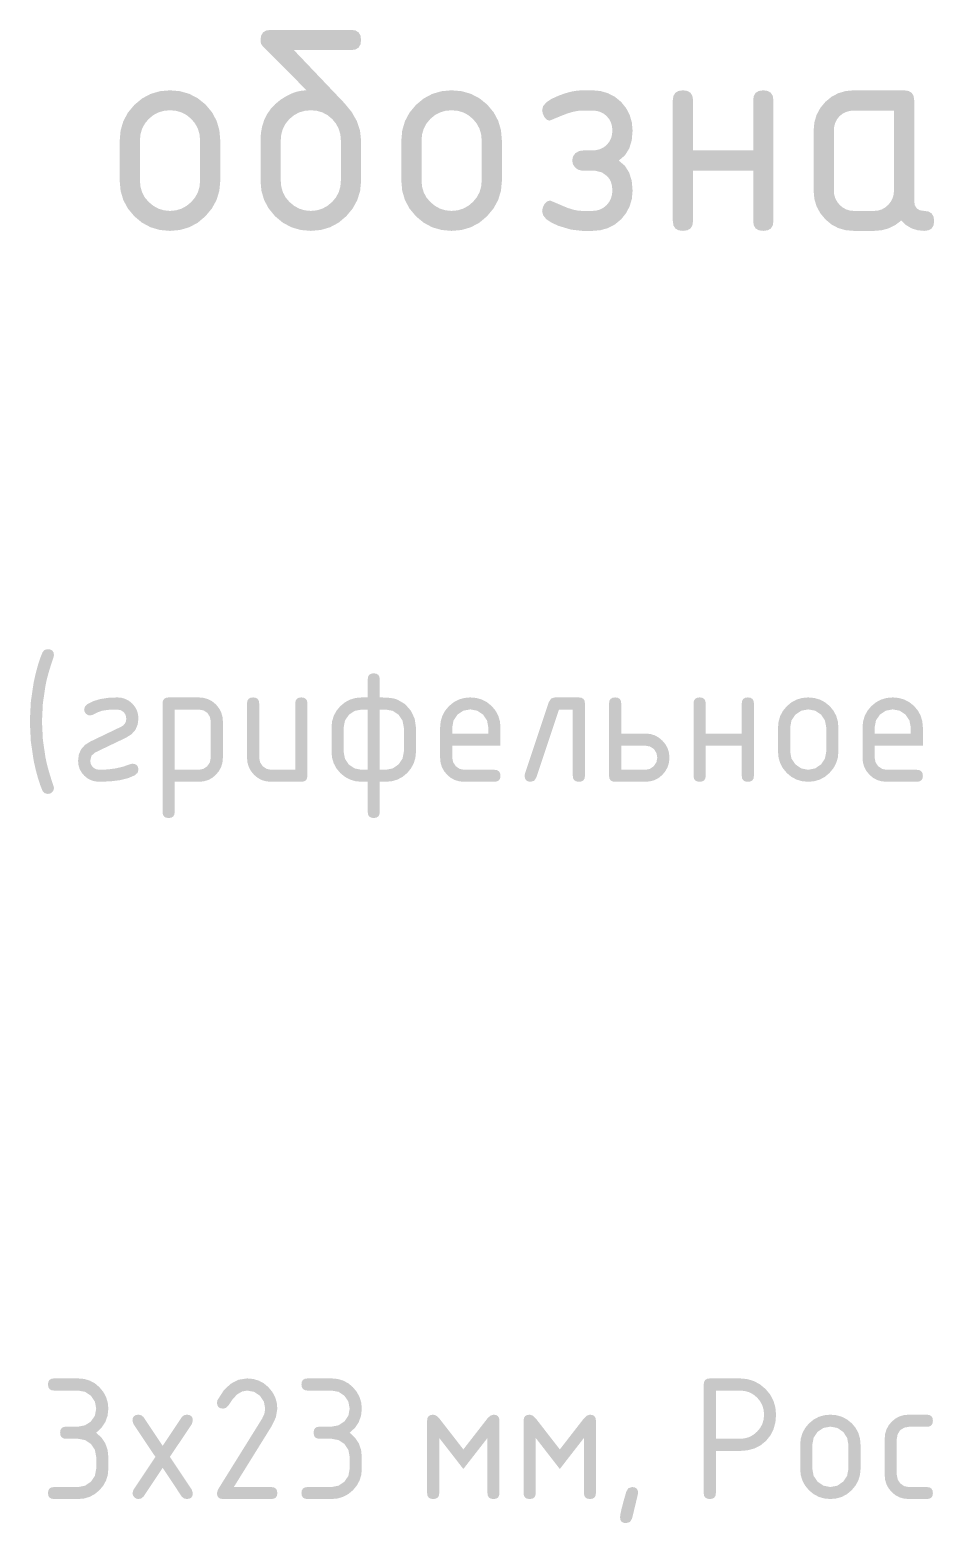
# Model space of a CAD drawing. Header units: millimetres. Extents: x 0 to 1189, y 0 to 841.
# Drawn here: x 1054.95 to 1077.66, y 749.52 to 787 of the extents above; entities that cross this region are included whole.
import ezdxf

# ---------------------------------------------------------------- set-up
doc = ezdxf.new("R2010")
doc.units = ezdxf.units.MM

msp = doc.modelspace()

# ---------------------------------------------------------------- hatches: boundary and pattern name
h = msp.add_hatch(color=7)
h.paths.add_polyline_path([(1063.268811, 784.21828), (1063.268811, 783.209005), (1063.245143, 782.959089), (1063.174553, 782.727725), (1063.057661, 782.514861), (1062.895087, 782.320446), (1062.703609, 782.158905), (1062.490219, 782.044287), (1062.256986, 781.975971), (1062.005977, 781.953336), (1061.751832, 781.975971), (1061.518151, 782.044287), (1061.304314, 782.158905), (1061.109701, 782.320446), (1060.948246, 782.514861), (1060.833817, 782.727725), (1060.765691, 782.959089), (1060.743143, 783.209005), (1060.743143, 784.225446), (1060.753399, 784.407202), (1060.784165, 784.577026), (1060.835433, 784.734824), (1060.907198, 784.880496), (1060.999452, 785.013947), (1061.11219, 785.13508), (1061.245404, 785.243798), (1061.399089, 785.340003), (1061.529933, 785.403677), (1061.657471, 785.447559), (1061.781081, 785.472941), (1061.900143, 785.481114), (1060.792201, 786.595672), (1060.754442, 786.6541), (1060.743143, 786.743948), (1060.758973, 786.855044), (1060.806532, 786.934462), (1060.885924, 786.982151), (1060.997253, 786.998059), (1063.021866, 786.998059), (1063.129052, 786.982151), (1063.206317, 786.934462), (1063.253093, 786.855044), (1063.268811, 786.743948), (1063.253093, 786.632853), (1063.206317, 786.553435), (1063.129052, 786.505746), (1063.021866, 786.489838), (1061.582643, 786.489838), (1062.852643, 785.156448), (1063.033709, 784.935368), (1063.163873, 784.705761), (1063.242465, 784.466956)])
h.paths.add_polyline_path([(1062.761142, 783.216171), (1062.761142, 784.225446), (1062.747801, 784.374662), (1062.707329, 784.514627), (1062.639056, 784.643947), (1062.542309, 784.761227), (1062.425719, 784.857974), (1062.297914, 784.926247), (1062.158224, 784.966718), (1062.005977, 784.98006), (1061.853729, 784.966718), (1061.714039, 784.926247), (1061.586235, 784.857974), (1061.469644, 784.761227), (1061.372897, 784.643947), (1061.304624, 784.514627), (1061.264153, 784.374662), (1061.250812, 784.225446), (1061.250812, 783.216171), (1061.264153, 783.062916), (1061.304624, 782.921546), (1061.372897, 782.793406), (1061.469644, 782.679838), (1061.586235, 782.58229), (1061.714039, 782.511718), (1061.853729, 782.468843), (1062.005977, 782.454391), (1062.158224, 782.468843), (1062.297914, 782.511718), (1062.425719, 782.58229), (1062.542309, 782.679838), (1062.639056, 782.796429), (1062.707329, 782.924233), (1062.747801, 783.063923)])
h = msp.add_hatch(color=7)
h.paths.add_polyline_path([(1057.207117, 783.209005), (1057.207117, 784.21828), (1057.229665, 784.472339), (1057.297792, 784.70583), (1057.412221, 784.919478), (1057.573675, 785.114005), (1057.768289, 785.275545), (1057.982126, 785.390164), (1058.215806, 785.45848), (1058.469951, 785.481114), (1058.724096, 785.458592), (1058.957777, 785.391059), (1059.171614, 785.278568), (1059.366227, 785.121171), (1059.527682, 784.926531), (1059.64211, 784.7121), (1059.710237, 784.476481), (1059.732785, 784.21828), (1059.732785, 783.209005), (1059.709118, 782.959089), (1059.638528, 782.727725), (1059.521635, 782.514861), (1059.359061, 782.320446), (1059.167583, 782.158905), (1058.954194, 782.044287), (1058.720961, 781.975971), (1058.469951, 781.953336), (1058.215806, 781.975971), (1057.982126, 782.044287), (1057.768289, 782.158905), (1057.573675, 782.320446), (1057.412221, 782.514861), (1057.297792, 782.727725), (1057.229665, 782.959089)])
h.paths.add_polyline_path([(1059.225116, 783.216171), (1059.225116, 784.225446), (1059.211775, 784.374662), (1059.171304, 784.514627), (1059.103031, 784.643947), (1059.006284, 784.761227), (1058.889693, 784.857974), (1058.761889, 784.926247), (1058.622199, 784.966718), (1058.469951, 784.98006), (1058.317704, 784.966718), (1058.178014, 784.926247), (1058.050209, 784.857974), (1057.933619, 784.761227), (1057.836872, 784.643947), (1057.768599, 784.514627), (1057.728127, 784.374662), (1057.714786, 784.225446), (1057.714786, 783.216171), (1057.728127, 783.062916), (1057.768599, 782.921546), (1057.836872, 782.793406), (1057.933619, 782.679838), (1058.050209, 782.58229), (1058.178014, 782.511718), (1058.317704, 782.468843), (1058.469951, 782.454391), (1058.622199, 782.468843), (1058.761889, 782.511718), (1058.889693, 782.58229), (1059.006284, 782.679838), (1059.103031, 782.796429), (1059.171304, 782.924233), (1059.211775, 783.063923)])
h = msp.add_hatch(color=7)
h.paths.add_polyline_path([(1064.279168, 783.209005), (1064.279168, 784.21828), (1064.301716, 784.472339), (1064.369843, 784.70583), (1064.484272, 784.919478), (1064.645726, 785.114005), (1064.84034, 785.275545), (1065.054177, 785.390164), (1065.287858, 785.45848), (1065.542002, 785.481114), (1065.796147, 785.458592), (1066.029828, 785.391059), (1066.243665, 785.278568), (1066.438278, 785.121171), (1066.599733, 784.926531), (1066.714162, 784.7121), (1066.782288, 784.476481), (1066.804836, 784.21828), (1066.804836, 783.209005), (1066.781169, 782.959089), (1066.710579, 782.727725), (1066.593687, 782.514861), (1066.431113, 782.320446), (1066.239634, 782.158905), (1066.026245, 782.044287), (1065.793012, 781.975971), (1065.542002, 781.953336), (1065.287858, 781.975971), (1065.054177, 782.044287), (1064.84034, 782.158905), (1064.645726, 782.320446), (1064.484272, 782.514861), (1064.369843, 782.727725), (1064.301716, 782.959089)])
h.paths.add_polyline_path([(1066.297167, 783.216171), (1066.297167, 784.225446), (1066.283826, 784.374662), (1066.243355, 784.514627), (1066.175082, 784.643947), (1066.078335, 784.761227), (1065.961744, 784.857974), (1065.83394, 784.926247), (1065.69425, 784.966718), (1065.542002, 784.98006), (1065.389755, 784.966718), (1065.250065, 784.926247), (1065.12226, 784.857974), (1065.00567, 784.761227), (1064.908923, 784.643947), (1064.84065, 784.514627), (1064.800178, 784.374662), (1064.786837, 784.225446), (1064.786837, 783.216171), (1064.800178, 783.062916), (1064.84065, 782.921546), (1064.908923, 782.793406), (1065.00567, 782.679838), (1065.12226, 782.58229), (1065.250065, 782.511718), (1065.389755, 782.468843), (1065.542002, 782.454391), (1065.69425, 782.468843), (1065.83394, 782.511718), (1065.961744, 782.58229), (1066.078335, 782.679838), (1066.175082, 782.796429), (1066.243355, 782.924233), (1066.283826, 783.063923)])
h = msp.add_hatch(color=7)
h.dxf.hatch_style = 2
h.paths.add_polyline_path([(1069.579083, 782.96206), (1069.571021, 783.073061), (1069.546423, 783.172073), (1069.504668, 783.257856), (1069.445137, 783.32917), (1069.317944, 783.42012), (1069.148583, 783.463115), (1068.823918, 783.463115), (1068.719807, 783.488747), (1068.647529, 783.540836), (1068.590271, 783.621176), (1068.569807, 783.717225), (1068.590271, 783.819545), (1068.647529, 783.90078), (1068.74723, 783.958038), (1068.894473, 783.978501), (1068.928166, 783.978501), (1068.972194, 783.978501), (1069.057082, 783.971336), (1069.176161, 783.980551), (1069.280048, 784.008267), (1069.369466, 784.054586), (1069.445137, 784.119613), (1069.504668, 784.193493), (1069.546423, 784.277398), (1069.571021, 784.370605), (1069.579083, 784.47239), (1069.570909, 784.574201), (1069.545527, 784.668003), (1069.501645, 784.753846), (1069.437971, 784.831783), (1069.359949, 784.895689), (1069.273916, 784.939545), (1069.179925, 784.964798), (1069.078028, 784.972894), (1068.823918, 784.972894), (1068.712701, 784.965022), (1068.590271, 784.941337), (1068.455956, 784.901735), (1068.309083, 784.846114), (1068.174422, 784.790493), (1068.078054, 784.750892), (1068.021271, 784.727207), (1068.005363, 784.719335), (1067.93591, 784.741314), (1067.871418, 784.810836), (1067.830076, 784.901718), (1067.815194, 784.987225), (1067.84154, 785.085092), (1067.920131, 785.177739), (1068.050296, 785.265115), (1068.231361, 785.347169), (1068.395494, 785.4067), (1068.54893, 785.448455), (1068.691721, 785.473053), (1068.823918, 785.481114), (1069.078028, 785.481114), (1069.281745, 785.462717), (1069.469597, 785.40794), (1069.641637, 785.317403), (1069.797915, 785.191726), (1069.923273, 785.035767), (1070.013647, 784.863891), (1070.068364, 784.676099), (1070.086752, 784.47239), (1070.065539, 784.226419), (1070.001382, 784.01812), (1069.893508, 783.848165), (1069.74114, 783.717225), (1069.893508, 783.586286), (1070.001382, 783.416331), (1070.065539, 783.208032), (1070.086752, 782.96206), (1070.068364, 782.758352), (1070.013647, 782.57056), (1069.923273, 782.398684), (1069.797915, 782.242725), (1069.641637, 782.114024), (1069.469597, 782.023823), (1069.281745, 781.970726), (1069.078028, 781.953336), (1068.823918, 781.953336), (1068.54266, 781.9851), (1068.224195, 782.080116), (1068.044249, 782.162282), (1067.916548, 782.250442), (1067.84042, 782.345216), (1067.815194, 782.447225), (1067.830076, 782.532733), (1067.871418, 782.623614), (1067.936805, 782.690449), (1068.012529, 782.715116), (1068.03518, 782.707244), (1068.092868, 782.683559), (1068.186317, 782.643958), (1068.316248, 782.588336), (1068.458979, 782.528805), (1068.591167, 782.487051), (1068.712813, 782.462453), (1068.823918, 782.454391), (1069.078028, 782.454391), (1069.179925, 782.463607), (1069.273916, 782.491323), (1069.359949, 782.537642), (1069.437971, 782.602668), (1069.498622, 782.680605), (1069.54284, 782.766448), (1069.569901, 782.860249)])
h = msp.add_hatch(color=7)
h.dxf.hatch_style = 2
h.paths.add_polyline_path([(1071.60477, 783.463115), (1071.60477, 782.200281), (1071.588948, 782.090305), (1071.541449, 782.01335), (1071.46222, 781.968125), (1071.351211, 781.953336), (1071.239882, 781.968125), (1071.16049, 782.01335), (1071.112931, 782.090305), (1071.097101, 782.200281), (1071.097101, 785.23417), (1071.112931, 785.341123), (1071.16049, 785.418414), (1071.239882, 785.465318), (1071.351211, 785.481114), (1071.46222, 785.465318), (1071.541449, 785.418414), (1071.588948, 785.341123), (1071.60477, 785.23417), (1071.60477, 783.971336), (1073.1151, 783.971336), (1073.1151, 785.23417), (1073.130921, 785.341123), (1073.17842, 785.418414), (1073.257649, 785.465318), (1073.368659, 785.481114), (1073.479987, 785.465318), (1073.559379, 785.418414), (1073.606939, 785.341123), (1073.622769, 785.23417), (1073.622769, 782.200281), (1073.606939, 782.090305), (1073.559379, 782.01335), (1073.479987, 781.968125), (1073.368659, 781.953336), (1073.257649, 781.968125), (1073.17842, 782.01335), (1073.130921, 782.090305), (1073.1151, 782.200281), (1073.1151, 783.463115)])
h = msp.add_hatch(color=7)
h.paths.add_polyline_path([(1076.651125, 784.972894), (1075.64185, 784.972894), (1075.54003, 784.96379), (1075.446169, 784.936858), (1075.360162, 784.892666), (1075.281906, 784.831783), (1075.221256, 784.753846), (1075.177038, 784.668003), (1075.149977, 784.574201), (1075.140795, 784.47239), (1075.140795, 782.96206), (1075.150088, 782.861257), (1075.177933, 782.769135), (1075.224279, 782.683628), (1075.289072, 782.602668), (1075.366983, 782.537642), (1075.452232, 782.491323), (1075.544095, 782.463607), (1075.64185, 782.454391), (1076.150071, 782.454391), (1076.250848, 782.463607), (1076.342376, 782.491323), (1076.425945, 782.537642), (1076.502848, 782.602668), (1076.567642, 782.680605), (1076.613987, 782.766448), (1076.641832, 782.860249), (1076.651125, 782.96206)])
h.paths.add_polyline_path([(1077.659849, 782.200281), (1077.644053, 782.090305), (1077.597148, 782.01335), (1077.519858, 781.968125), (1077.412905, 781.953336), (1077.242166, 781.969356), (1077.089204, 782.017829), (1076.953398, 782.099374), (1076.834129, 782.214613), (1076.684689, 782.099374), (1076.521245, 782.017829), (1076.343228, 781.969356), (1076.150071, 781.953336), (1075.64185, 781.953336), (1075.438245, 781.970726), (1075.251176, 782.023823), (1075.081264, 782.114024), (1074.929129, 782.242725), (1074.799628, 782.397754), (1074.707127, 782.568079), (1074.651626, 782.755561), (1074.633126, 782.96206), (1074.633126, 784.47239), (1074.651626, 784.676099), (1074.707127, 784.863891), (1074.799628, 785.035767), (1074.929129, 785.191726), (1075.081264, 785.317403), (1075.251176, 785.40794), (1075.438245, 785.462717), (1075.64185, 785.481114), (1076.904684, 785.481114), (1077.016012, 785.465318), (1077.095405, 785.418414), (1077.142964, 785.341123), (1077.158794, 785.23417), (1077.158794, 782.708501), (1077.174702, 782.597173), (1077.222391, 782.517781), (1077.301809, 782.470221), (1077.412905, 782.454391), (1077.519858, 782.438483), (1077.597148, 782.390795), (1077.644053, 782.311377)])
h = msp.add_hatch(color=7)
h.dxf.hatch_style = 2
h.paths.add_polyline_path([(1055.255268, 769.639731), (1055.277592, 769.183049), (1055.344565, 768.729674), (1055.376113, 768.583352), (1055.420013, 768.417755), (1055.475797, 768.232418), (1055.543002, 768.026875), (1055.556232, 767.971753), (1055.545414, 767.915736), (1055.509378, 767.86592), (1055.461216, 767.833536), (1055.403545, 767.823476), (1055.323688, 767.839806), (1055.272356, 767.891276), (1055.212885, 768.041172), (1055.155429, 768.217733), (1055.100351, 768.420546), (1055.048011, 768.649197), (1054.975457, 769.141156), (1054.950446, 769.639731), (1054.975457, 770.138098), (1055.048011, 770.630264), (1055.100351, 770.858769), (1055.155429, 771.06097), (1055.212885, 771.236196), (1055.272356, 771.383776), (1055.323688, 771.438622), (1055.403545, 771.455434), (1055.47019, 771.445925), (1055.517922, 771.4174), (1055.546637, 771.369858), (1055.556232, 771.303298), (1055.543002, 771.248177), (1055.475797, 771.045106), (1055.420013, 770.860948), (1055.376113, 770.695807), (1055.344565, 770.549787), (1055.277592, 770.096412)])
h = msp.add_hatch(color=7)
h.paths.add_polyline_path([(1063.436047, 768.428711), (1063.436047, 769.940143), (1063.283911, 769.940143), (1063.1089, 769.907828), (1062.962001, 769.808954), (1062.863127, 769.662468), (1062.830812, 769.487044), (1062.830812, 768.88181), (1062.863127, 768.708246), (1062.962001, 768.5599), (1063.1089, 768.462679), (1063.283911, 768.428711)])
h.paths.add_polyline_path([(1063.436047, 768.128298), (1063.283911, 768.128298), (1063.131414, 768.141889), (1062.991216, 768.182869), (1062.863007, 768.251547), (1062.746476, 768.348233), (1062.649471, 768.465013), (1062.580629, 768.592904), (1062.53959, 768.731853), (1062.52599, 768.88181), (1062.52599, 769.487044), (1062.53959, 769.63955), (1062.580629, 769.779808), (1062.649471, 769.908181), (1062.746476, 770.02503), (1062.863007, 770.121717), (1062.991216, 770.190395), (1063.131414, 770.231374), (1063.283911, 770.244965), (1063.436047, 770.244965), (1063.436047, 770.701922), (1063.445572, 770.766251), (1063.473805, 770.812648), (1063.520227, 770.840751), (1063.584323, 770.850199), (1063.651201, 770.840751), (1063.698907, 770.812648), (1063.727493, 770.766251), (1063.73701, 770.701922), (1063.73701, 770.244965), (1063.881385, 770.241701), (1064.003592, 770.231667), (1064.103577, 770.214502), (1064.18129, 770.189843), (1064.374559, 770.075742), (1064.520287, 769.910377), (1064.615303, 769.709873), (1064.647066, 769.487044), (1064.647066, 768.88181), (1064.632933, 768.731853), (1064.591049, 768.592904), (1064.52219, 768.465013), (1064.427132, 768.348233), (1064.310283, 768.251547), (1064.18191, 768.182869), (1064.041651, 768.141889), (1063.889145, 768.128298), (1063.73701, 768.128298), (1063.73701, 767.366519), (1063.727493, 767.30219), (1063.698907, 767.255793), (1063.651201, 767.22769), (1063.584323, 767.218242), (1063.520227, 767.22769), (1063.473805, 767.255793), (1063.445572, 767.30219), (1063.436047, 767.366519)])
h.paths.add_polyline_path([(1063.73701, 768.428711), (1063.889145, 768.428711), (1064.06457, 768.463231), (1064.211055, 768.56431), (1064.309929, 768.710244), (1064.342244, 768.88181), (1064.342244, 769.487044), (1064.309929, 769.662468), (1064.211055, 769.808954), (1064.06457, 769.907828), (1063.889145, 769.940143), (1063.73701, 769.940143)])
h = msp.add_hatch(color=7)
h.dxf.hatch_style = 2
h.paths.add_polyline_path([(1057.524542, 768.581397), (1057.59142, 768.57188), (1057.639126, 768.543295), (1057.667712, 768.495589), (1057.677229, 768.428711), (1057.655456, 768.353125), (1057.592342, 768.293663), (1057.426555, 768.221316), (1057.221029, 768.169639), (1056.975713, 768.138634), (1056.690554, 768.128298), (1056.585978, 768.137807), (1056.488533, 768.166332), (1056.398944, 768.213874), (1056.317932, 768.280434), (1056.248824, 768.361514), (1056.199972, 768.451586), (1056.170964, 768.55034), (1056.161387, 768.657465), (1056.18049, 768.811288), (1056.23773, 768.942581), (1056.333004, 769.050929), (1056.466209, 769.13592), (1057.249486, 769.5124), (1057.302644, 769.548367), (1057.341125, 769.593429), (1057.364518, 769.648826), (1057.372407, 769.715798), (1057.356422, 769.802477), (1057.309017, 769.876753), (1057.233087, 769.924364), (1057.148062, 769.940143), (1056.921926, 769.933322), (1056.762763, 769.910377), (1056.654794, 769.872481), (1056.534009, 769.808954), (1056.466209, 769.791866), (1056.408538, 769.801926), (1056.360376, 769.83431), (1056.324616, 769.885573), (1056.314074, 769.940143), (1056.333642, 770.015797), (1056.394551, 770.075742), (1056.541278, 770.15032), (1056.715496, 770.203142), (1056.91762, 770.234569), (1057.148062, 770.244965), (1057.252638, 770.235457), (1057.350083, 770.206931), (1057.439672, 770.159389), (1057.520684, 770.09283), (1057.589792, 770.010121), (1057.638644, 769.92023), (1057.667652, 769.822381), (1057.677229, 769.715798), (1057.658126, 769.561975), (1057.600886, 769.430682), (1057.505612, 769.322334), (1057.372407, 769.237343), (1056.59354, 768.864722), (1056.498042, 768.781971), (1056.466209, 768.657465), (1056.482194, 768.570786), (1056.529599, 768.49651), (1056.603875, 768.446694), (1056.690554, 768.428711), (1056.905752, 768.437487), (1057.106583, 768.463782), (1057.293153, 768.507543), (1057.465562, 768.568719)])
h = msp.add_hatch(color=7)
h.paths.add_polyline_path([(1058.282921, 770.096688), (1058.292438, 770.161017), (1058.321024, 770.207413), (1058.36873, 770.235517), (1058.435608, 770.244965), (1059.192978, 770.244965), (1059.315391, 770.23388), (1059.427727, 770.200937), (1059.529624, 770.146599), (1059.620721, 770.071332), (1059.698537, 769.977694), (1059.754184, 769.874548), (1059.78761, 769.761894), (1059.798763, 769.639731), (1059.798763, 768.733533), (1059.78761, 768.61137), (1059.754184, 768.498715), (1059.698537, 768.395569), (1059.620721, 768.301931), (1059.529624, 768.224804), (1059.427727, 768.170673), (1059.315391, 768.138763), (1059.192978, 768.128298), (1058.587743, 768.128298), (1058.587743, 767.366519), (1058.578235, 767.30219), (1058.54971, 767.255793), (1058.502167, 767.22769), (1058.435608, 767.218242), (1058.36873, 767.22769), (1058.321024, 767.255793), (1058.292438, 767.30219), (1058.282921, 767.366519)])
h.paths.add_polyline_path([(1058.587743, 769.940143), (1058.587743, 768.428711), (1059.192978, 768.428711), (1059.308526, 768.451035), (1059.404644, 768.518008), (1059.471617, 768.616262), (1059.493941, 768.733533), (1059.493941, 769.639731), (1059.472168, 769.757002), (1059.409054, 769.855256), (1059.310731, 769.920024), (1059.192978, 769.940143)])
h = msp.add_hatch(color=7)
h.dxf.hatch_style = 2
h.paths.add_polyline_path([(1061.920298, 770.096688), (1061.920298, 768.276575), (1061.910781, 768.210386), (1061.882195, 768.164196), (1061.834489, 768.137126), (1061.767611, 768.128298), (1061.010241, 768.128298), (1060.887828, 768.138763), (1060.775493, 768.170673), (1060.673595, 768.224804), (1060.582498, 768.301931), (1060.504682, 768.394949), (1060.449035, 768.497061), (1060.415609, 768.609509), (1060.404456, 768.733533), (1060.404456, 770.096688), (1060.413973, 770.161017), (1060.442558, 770.207413), (1060.490264, 770.235517), (1060.557142, 770.244965), (1060.623702, 770.235517), (1060.671244, 770.207413), (1060.699769, 770.161017), (1060.709278, 770.096688), (1060.709278, 768.733533), (1060.731602, 768.617915), (1060.798575, 768.518008), (1060.896346, 768.451035), (1061.010241, 768.428711), (1061.615476, 768.428711), (1061.615476, 770.096688), (1061.624984, 770.161017), (1061.65351, 770.207413), (1061.701052, 770.235517), (1061.767611, 770.244965), (1061.834489, 770.235517), (1061.882195, 770.207413), (1061.910781, 770.161017)])
h = msp.add_hatch(color=7)
h.paths.add_polyline_path([(1066.011096, 769.944553), (1065.836085, 769.912238), (1065.689186, 769.813363), (1065.590312, 769.666465), (1065.557997, 769.491454), (1065.557997, 769.338767), (1066.464195, 769.338767), (1066.464195, 769.491454), (1066.43188, 769.666465), (1066.333006, 769.813363), (1066.186107, 769.912238)])
h.paths.add_polyline_path([(1065.557997, 769.034496), (1065.557997, 768.733533), (1065.580321, 768.617915), (1065.647294, 768.518008), (1065.745066, 768.451035), (1065.858961, 768.428711), (1066.61633, 768.428711), (1066.683208, 768.419202), (1066.730914, 768.390677), (1066.7595, 768.343134), (1066.769017, 768.276575), (1066.7595, 768.210386), (1066.730914, 768.164196), (1066.683208, 768.137126), (1066.61633, 768.128298), (1065.858961, 768.128298), (1065.736548, 768.138763), (1065.624212, 768.170673), (1065.522314, 768.224804), (1065.431217, 768.301931), (1065.353401, 768.394949), (1065.297754, 768.497061), (1065.264328, 768.609509), (1065.253175, 768.733533), (1065.253175, 769.487044), (1065.266774, 769.63955), (1065.307814, 769.779808), (1065.376656, 769.908181), (1065.473661, 770.02503), (1065.590191, 770.121717), (1065.718401, 770.190395), (1065.858599, 770.231374), (1066.011096, 770.244965), (1066.163593, 770.231434), (1066.303791, 770.190877), (1066.432, 770.123345), (1066.548531, 770.028889), (1066.645536, 769.912358), (1066.714378, 769.784149), (1066.755417, 769.643951), (1066.769017, 769.491454), (1066.769017, 769.034496)])
h = msp.add_hatch(color=7)
h.dxf.hatch_style = 2
h.paths.add_polyline_path([(1068.13263, 770.244965), (1068.737865, 770.244965), (1068.804743, 770.235517), (1068.852449, 770.207413), (1068.881034, 770.161017), (1068.890551, 770.096688), (1068.890551, 768.276575), (1068.881034, 768.210386), (1068.852449, 768.164196), (1068.804743, 768.137126), (1068.737865, 768.128298), (1068.671305, 768.137126), (1068.623763, 768.164196), (1068.595238, 768.210386), (1068.585729, 768.276575), (1068.585729, 769.940143), (1068.238464, 769.940143), (1067.666853, 768.229722), (1067.616142, 768.153585), (1067.527396, 768.128298), (1067.460518, 768.137807), (1067.412812, 768.166332), (1067.384226, 768.213874), (1067.374709, 768.280434), (1067.383529, 768.327287), (1067.980495, 770.122044), (1068.04044, 770.215337)])
h = msp.add_hatch(color=7)
h.paths.add_polyline_path([(1071.012086, 768.733533), (1071.000932, 768.61137), (1070.967506, 768.498715), (1070.911859, 768.395569), (1070.834043, 768.301931), (1070.742946, 768.224804), (1070.641049, 768.170673), (1070.528713, 768.138763), (1070.4063, 768.128298), (1069.64893, 768.128298), (1069.582052, 768.137126), (1069.534346, 768.164196), (1069.505761, 768.210386), (1069.496244, 768.276575), (1069.496244, 770.096688), (1069.505761, 770.161017), (1069.534346, 770.207413), (1069.582052, 770.235517), (1069.64893, 770.244965), (1069.71549, 770.235517), (1069.763032, 770.207413), (1069.791557, 770.161017), (1069.801066, 770.096688), (1069.801066, 769.338767), (1070.4063, 769.338767), (1070.528713, 769.3277), (1070.641049, 769.294463), (1070.742946, 769.239006), (1070.834043, 769.161276), (1070.911859, 769.070101), (1070.967506, 768.968075), (1071.000932, 768.855713)])
h.paths.add_polyline_path([(1070.707264, 768.733533), (1070.685491, 768.851079), (1070.622377, 768.949609), (1070.524053, 769.012723), (1070.4063, 769.034496), (1069.801066, 769.034496), (1069.801066, 768.428711), (1070.4063, 768.428711), (1070.521849, 768.451035), (1070.617967, 768.518008), (1070.684939, 768.616262)])
h = msp.add_hatch(color=7)
h.dxf.hatch_style = 2
h.paths.add_polyline_path([(1071.9226, 769.034496), (1071.9226, 768.276575), (1071.913092, 768.210386), (1071.884566, 768.164196), (1071.837024, 768.137126), (1071.770465, 768.128298), (1071.703587, 768.137126), (1071.655881, 768.164196), (1071.627295, 768.210386), (1071.617778, 768.276575), (1071.617778, 770.096688), (1071.627295, 770.161017), (1071.655881, 770.207413), (1071.703587, 770.235517), (1071.770465, 770.244965), (1071.837024, 770.235517), (1071.884566, 770.207413), (1071.913092, 770.161017), (1071.9226, 770.096688), (1071.9226, 769.338767), (1072.828798, 769.338767), (1072.828798, 770.096688), (1072.838306, 770.161017), (1072.866832, 770.207413), (1072.914374, 770.235517), (1072.980933, 770.244965), (1073.047811, 770.235517), (1073.095517, 770.207413), (1073.124103, 770.161017), (1073.13362, 770.096688), (1073.13362, 768.276575), (1073.124103, 768.210386), (1073.095517, 768.164196), (1073.047811, 768.137126), (1072.980933, 768.128298), (1072.914374, 768.137126), (1072.866832, 768.164196), (1072.838306, 768.210386), (1072.828798, 768.276575), (1072.828798, 769.034496)])
h = msp.add_hatch(color=7)
h.paths.add_polyline_path([(1073.739312, 768.88181), (1073.739312, 769.487044), (1073.752912, 769.63955), (1073.793952, 769.779808), (1073.862793, 769.908181), (1073.959799, 770.02503), (1074.076329, 770.121717), (1074.204538, 770.190395), (1074.344736, 770.231374), (1074.497233, 770.244965), (1074.649731, 770.231434), (1074.789929, 770.190877), (1074.918138, 770.123345), (1075.034668, 770.028889), (1075.131674, 769.912289), (1075.200515, 769.783598), (1075.241555, 769.642091), (1075.255154, 769.487044), (1075.255154, 768.88181), (1075.240875, 768.731853), (1075.198379, 768.592904), (1075.128185, 768.465013), (1075.03081, 768.348233), (1074.91589, 768.251547), (1074.787793, 768.182869), (1074.64781, 768.141889), (1074.497233, 768.128298), (1074.344736, 768.141889), (1074.204538, 768.182869), (1074.076329, 768.251547), (1073.959799, 768.348233), (1073.862793, 768.465013), (1073.793952, 768.592904), (1073.752912, 768.731853)])
h.paths.add_polyline_path([(1074.950332, 768.886219), (1074.950332, 769.491454), (1074.918017, 769.665018), (1074.819143, 769.813363), (1074.672244, 769.912238), (1074.497233, 769.944553), (1074.322223, 769.912238), (1074.175324, 769.813363), (1074.076449, 769.665018), (1074.044134, 769.491454), (1074.044134, 768.886219), (1074.076449, 768.709348), (1074.175324, 768.56431), (1074.322223, 768.463231), (1074.497233, 768.428711), (1074.672244, 768.463231), (1074.819143, 768.56431), (1074.918017, 768.710795)])
h = msp.add_hatch(color=7)
h.paths.add_polyline_path([(1076.618768, 769.944553), (1076.443757, 769.912238), (1076.296858, 769.813363), (1076.197984, 769.666465), (1076.165669, 769.491454), (1076.165669, 769.338767), (1077.071867, 769.338767), (1077.071867, 769.491454), (1077.039552, 769.666465), (1076.940678, 769.813363), (1076.793779, 769.912238)])
h.paths.add_polyline_path([(1076.165669, 769.034496), (1076.165669, 768.733533), (1076.187993, 768.617915), (1076.254966, 768.518008), (1076.352738, 768.451035), (1076.466632, 768.428711), (1077.224002, 768.428711), (1077.29088, 768.419202), (1077.338586, 768.390677), (1077.367172, 768.343134), (1077.376689, 768.276575), (1077.367172, 768.210386), (1077.338586, 768.164196), (1077.29088, 768.137126), (1077.224002, 768.128298), (1076.466632, 768.128298), (1076.34422, 768.138763), (1076.231884, 768.170673), (1076.129986, 768.224804), (1076.038889, 768.301931), (1075.961073, 768.394949), (1075.905426, 768.497061), (1075.872, 768.609509), (1075.860847, 768.733533), (1075.860847, 769.487044), (1075.874446, 769.63955), (1075.915486, 769.779808), (1075.984328, 769.908181), (1076.081333, 770.02503), (1076.197863, 770.121717), (1076.326072, 770.190395), (1076.466271, 770.231374), (1076.618768, 770.244965), (1076.771265, 770.231434), (1076.911463, 770.190877), (1077.039672, 770.123345), (1077.156203, 770.028889), (1077.253208, 769.912358), (1077.32205, 769.784149), (1077.363089, 769.643951), (1077.376689, 769.491454), (1077.376689, 769.034496)])
h = msp.add_hatch(color=7)
h.dxf.hatch_style = 2
h.paths.add_polyline_path([(1056.163599, 751.639558), (1055.858777, 751.639558), (1055.794449, 751.649067), (1055.748052, 751.677592), (1055.719948, 751.725135), (1055.7105, 751.791694), (1055.719948, 751.858572), (1055.748052, 751.906278), (1055.794449, 751.934863), (1055.858777, 751.94438), (1056.163599, 751.94438), (1056.33861, 751.978142), (1056.485509, 752.07557), (1056.584383, 752.221986), (1056.616698, 752.396928), (1056.584383, 752.572352), (1056.485509, 752.718838), (1056.33861, 752.817712), (1056.163599, 752.850027), (1055.558365, 752.850027), (1055.491487, 752.859544), (1055.443781, 752.88813), (1055.415195, 752.935836), (1055.405678, 753.002714), (1055.415195, 753.069273), (1055.443781, 753.116815), (1055.491487, 753.145341), (1055.558365, 753.154849), (1056.163599, 753.154849), (1056.314176, 753.141336), (1056.454158, 753.100486), (1056.582256, 753.031833), (1056.697176, 752.934914), (1056.794551, 752.817523), (1056.864745, 752.688246), (1056.90724, 752.547806), (1056.92152, 752.396928), (1056.902417, 752.21849), (1056.845177, 752.057931), (1056.749903, 751.915562), (1056.616698, 751.791694), (1056.749903, 751.668058), (1056.845177, 751.525664), (1056.902417, 751.364976), (1056.92152, 751.186459), (1056.92152, 750.881637), (1056.90724, 750.731681), (1056.864745, 750.592732), (1056.794551, 750.464841), (1056.697176, 750.348061), (1056.580395, 750.251374), (1056.452505, 750.182696), (1056.313556, 750.141717), (1056.163599, 750.128126), (1055.558365, 750.128126), (1055.491487, 750.136954), (1055.443781, 750.164024), (1055.415195, 750.210214), (1055.405678, 750.276403), (1055.415195, 750.342962), (1055.443781, 750.390505), (1055.491487, 750.41903), (1055.558365, 750.428538), (1056.163599, 750.428538), (1056.33861, 750.463058), (1056.485509, 750.564137), (1056.584383, 750.709176), (1056.616698, 750.886047), (1056.616698, 751.186459), (1056.584383, 751.36147), (1056.485509, 751.508369), (1056.33861, 751.607243)])
h = msp.add_hatch(color=7)
h.dxf.hatch_style = 2
h.paths.add_polyline_path([(1060.407256, 753.154849), (1060.557833, 753.141336), (1060.697816, 753.100486), (1060.825913, 753.031833), (1060.940833, 752.934914), (1061.038208, 752.818065), (1061.108402, 752.689692), (1061.150897, 752.549434), (1061.165177, 752.396928), (1061.130106, 752.180576), (1061.025168, 751.960917), (1060.072668, 750.428538), (1061.012491, 750.428538), (1061.079368, 750.41903), (1061.127074, 750.390505), (1061.15566, 750.342962), (1061.165177, 750.276403), (1061.15566, 750.210214), (1061.127074, 750.164024), (1061.079368, 750.136954), (1061.012491, 750.128126), (1059.802022, 750.128126), (1059.735144, 750.136954), (1059.687438, 750.164024), (1059.658852, 750.210214), (1059.649335, 750.276403), (1059.674691, 750.365149), (1060.784287, 752.147228), (1060.841338, 752.270631), (1060.860355, 752.396928), (1060.82804, 752.572352), (1060.729166, 752.718838), (1060.582267, 752.817712), (1060.407256, 752.850027), (1060.280167, 752.826247), (1060.159071, 752.754874), (1060.043557, 752.635854), (1059.933211, 752.469137), (1059.878572, 752.41567), (1059.802022, 752.396928), (1059.735144, 752.406523), (1059.687438, 752.435238), (1059.658852, 752.482969), (1059.649335, 752.549615), (1059.662013, 752.608595), (1059.815432, 752.847659), (1059.990193, 753.018355), (1060.187175, 753.120734)])
h = msp.add_hatch(color=7)
h.dxf.hatch_style = 2
h.paths.add_polyline_path([(1062.529085, 751.639558), (1062.224263, 751.639558), (1062.159934, 751.649067), (1062.113537, 751.677592), (1062.085434, 751.725135), (1062.075986, 751.791694), (1062.085434, 751.858572), (1062.113537, 751.906278), (1062.159934, 751.934863), (1062.224263, 751.94438), (1062.529085, 751.94438), (1062.704096, 751.978142), (1062.850994, 752.07557), (1062.949869, 752.221986), (1062.982184, 752.396928), (1062.949869, 752.572352), (1062.850994, 752.718838), (1062.704096, 752.817712), (1062.529085, 752.850027), (1061.92385, 752.850027), (1061.856972, 752.859544), (1061.809266, 752.88813), (1061.780681, 752.935836), (1061.771164, 753.002714), (1061.780681, 753.069273), (1061.809266, 753.116815), (1061.856972, 753.145341), (1061.92385, 753.154849), (1062.529085, 753.154849), (1062.679661, 753.141336), (1062.819644, 753.100486), (1062.947741, 753.031833), (1063.062661, 752.934914), (1063.160037, 752.817523), (1063.230231, 752.688246), (1063.272726, 752.547806), (1063.287006, 752.396928), (1063.267903, 752.21849), (1063.210662, 752.057931), (1063.115388, 751.915562), (1062.982184, 751.791694), (1063.115388, 751.668058), (1063.210662, 751.525664), (1063.267903, 751.364976), (1063.287006, 751.186459), (1063.287006, 750.881637), (1063.272726, 750.731681), (1063.230231, 750.592732), (1063.160037, 750.464841), (1063.062661, 750.348061), (1062.945881, 750.251374), (1062.81799, 750.182696), (1062.679041, 750.141717), (1062.529085, 750.128126), (1061.92385, 750.128126), (1061.856972, 750.136954), (1061.809266, 750.164024), (1061.780681, 750.210214), (1061.771164, 750.276403), (1061.780681, 750.342962), (1061.809266, 750.390505), (1061.856972, 750.41903), (1061.92385, 750.428538), (1062.529085, 750.428538), (1062.704096, 750.463058), (1062.850994, 750.564137), (1062.949869, 750.709176), (1062.982184, 750.886047), (1062.982184, 751.186459), (1062.949869, 751.36147), (1062.850994, 751.508369), (1062.704096, 751.607243)])
h = msp.add_hatch(color=7)
h.paths.add_polyline_path([(1072.025954, 753.154849), (1072.783324, 753.154849), (1072.964459, 753.138201), (1073.132312, 753.088221), (1073.286627, 753.004858), (1073.427144, 752.888061), (1073.541392, 752.750033), (1073.623445, 752.596606), (1073.672943, 752.428089), (1073.689522, 752.244793), (1073.673683, 752.053547), (1073.626477, 751.880233), (1073.548368, 751.725212), (1073.439822, 751.588847), (1073.30337, 751.477518), (1073.14816, 751.398126), (1072.974656, 751.350567), (1072.783324, 751.334736), (1072.17809, 751.334736), (1072.17809, 750.276403), (1072.168581, 750.210214), (1072.140056, 750.164024), (1072.092514, 750.136954), (1072.025954, 750.128126), (1071.959077, 750.136954), (1071.911371, 750.164024), (1071.882785, 750.210214), (1071.873268, 750.276403), (1071.873268, 753.002714), (1071.882785, 753.069273), (1071.911371, 753.116815), (1071.959077, 753.145341)])
h.paths.add_polyline_path([(1072.17809, 752.850027), (1072.17809, 751.639558), (1072.783324, 751.639558), (1072.905737, 751.650626), (1073.018073, 751.683862), (1073.11997, 751.73932), (1073.211067, 751.81705), (1073.288883, 751.908457), (1073.34453, 752.010457), (1073.377956, 752.12269), (1073.38911, 752.244793), (1073.377956, 752.366956), (1073.34453, 752.479611), (1073.288883, 752.582757), (1073.211067, 752.676394), (1073.11997, 752.751894), (1073.018073, 752.806206), (1072.905737, 752.83902), (1072.783324, 752.850027)])
h = msp.add_hatch(color=7)
h.dxf.hatch_style = 2
h.paths.add_polyline_path([(1058.467329, 751.186459), (1059.017993, 750.360739), (1059.043349, 750.276403), (1059.033832, 750.210214), (1059.005246, 750.164024), (1058.95754, 750.136954), (1058.890662, 750.128126), (1058.817764, 750.143905), (1058.763883, 750.191516), (1058.285428, 750.911403), (1057.806973, 750.191516), (1057.753092, 750.143905), (1057.680193, 750.128126), (1057.622522, 750.138186), (1057.57436, 750.17057), (1057.539771, 750.220386), (1057.527507, 750.276403), (1057.552863, 750.360739), (1058.103527, 751.186459), (1057.552863, 752.00777), (1057.527507, 752.096516), (1057.537024, 752.160844), (1057.565609, 752.207241), (1057.613315, 752.235345), (1057.680193, 752.244793), (1057.753092, 752.229014), (1057.806973, 752.181403), (1058.285428, 751.461516), (1058.763883, 752.181403), (1058.817764, 752.229014), (1058.890662, 752.244793), (1058.95754, 752.235965), (1059.005246, 752.208895), (1059.033832, 752.162705), (1059.043349, 752.096516), (1059.017993, 752.00777)])
h = msp.add_hatch(color=7)
h.dxf.hatch_style = 2
h.paths.add_polyline_path([(1065.836974, 750.881637), (1065.231739, 751.660505), (1065.231739, 750.276403), (1065.222231, 750.210214), (1065.193705, 750.164024), (1065.146163, 750.136954), (1065.079604, 750.128126), (1065.012726, 750.136954), (1064.96502, 750.164024), (1064.936434, 750.210214), (1064.926917, 750.276403), (1064.926917, 752.096516), (1064.936434, 752.160844), (1064.96502, 752.207241), (1065.012726, 752.235345), (1065.079604, 752.244793), (1065.155672, 752.221986), (1065.231739, 752.151637), (1065.836974, 751.37277), (1066.442759, 752.151637), (1066.518827, 752.221986), (1066.594895, 752.244793), (1066.659223, 752.235345), (1066.70562, 752.207241), (1066.733723, 752.160844), (1066.743172, 752.096516), (1066.743172, 750.276403), (1066.733723, 750.210214), (1066.70562, 750.164024), (1066.659223, 750.136954), (1066.594895, 750.128126), (1066.528335, 750.136954), (1066.480793, 750.164024), (1066.452268, 750.210214), (1066.442759, 750.276403), (1066.442759, 751.660505)])
h = msp.add_hatch(color=7)
h.dxf.hatch_style = 2
h.paths.add_polyline_path([(1068.25951, 750.881637), (1067.654275, 751.660505), (1067.654275, 750.276403), (1067.644767, 750.210214), (1067.616242, 750.164024), (1067.568699, 750.136954), (1067.50214, 750.128126), (1067.435262, 750.136954), (1067.387556, 750.164024), (1067.35897, 750.210214), (1067.349453, 750.276403), (1067.349453, 752.096516), (1067.35897, 752.160844), (1067.387556, 752.207241), (1067.435262, 752.235345), (1067.50214, 752.244793), (1067.578208, 752.221986), (1067.654275, 752.151637), (1068.25951, 751.37277), (1068.865295, 752.151637), (1068.941363, 752.221986), (1069.017431, 752.244793), (1069.081759, 752.235345), (1069.128156, 752.207241), (1069.15626, 752.160844), (1069.165708, 752.096516), (1069.165708, 750.276403), (1069.15626, 750.210214), (1069.128156, 750.164024), (1069.081759, 750.136954), (1069.017431, 750.128126), (1068.950872, 750.136954), (1068.903329, 750.164024), (1068.874804, 750.210214), (1068.865295, 750.276403), (1068.865295, 751.660505)])
h = msp.add_hatch(color=7)
h.paths.add_polyline_path([(1074.295804, 750.881637), (1074.295804, 751.486872), (1074.309403, 751.639378), (1074.350443, 751.779636), (1074.419285, 751.908009), (1074.51629, 752.024858), (1074.63282, 752.121545), (1074.76103, 752.190223), (1074.901228, 752.231202), (1075.053725, 752.244793), (1075.206222, 752.231262), (1075.34642, 752.190705), (1075.474629, 752.123172), (1075.59116, 752.028716), (1075.688165, 751.912117), (1075.757007, 751.783426), (1075.798046, 751.641918), (1075.811646, 751.486872), (1075.811646, 750.881637), (1075.797366, 750.731681), (1075.754871, 750.592732), (1075.684677, 750.464841), (1075.587301, 750.348061), (1075.472382, 750.251374), (1075.344284, 750.182696), (1075.204301, 750.141717), (1075.053725, 750.128126), (1074.901228, 750.141717), (1074.76103, 750.182696), (1074.63282, 750.251374), (1074.51629, 750.348061), (1074.419285, 750.464841), (1074.350443, 750.592732), (1074.309403, 750.731681)])
h.paths.add_polyline_path([(1075.506824, 750.886047), (1075.506824, 751.491282), (1075.474509, 751.664845), (1075.375635, 751.813191), (1075.228736, 751.912065), (1075.053725, 751.94438), (1074.878714, 751.912065), (1074.731815, 751.813191), (1074.632941, 751.664845), (1074.600626, 751.491282), (1074.600626, 750.886047), (1074.632941, 750.709176), (1074.731815, 750.564137), (1074.878714, 750.463058), (1075.053725, 750.428538), (1075.228736, 750.463058), (1075.375635, 750.564137), (1075.474509, 750.710623)])
h = msp.add_hatch(color=7)
h.dxf.hatch_style = 2
h.paths.add_polyline_path([(1076.722454, 751.639558), (1076.722454, 750.733361), (1076.744779, 750.617743), (1076.811751, 750.517835), (1076.909523, 750.450863), (1077.023418, 750.428538), (1077.475966, 750.428538), (1077.542844, 750.41903), (1077.59055, 750.390505), (1077.619135, 750.342962), (1077.628652, 750.276403), (1077.619135, 750.210214), (1077.59055, 750.164024), (1077.542844, 750.136954), (1077.475966, 750.128126), (1077.023418, 750.128126), (1076.901005, 750.138591), (1076.788669, 750.170501), (1076.686772, 750.224632), (1076.595675, 750.301759), (1076.517859, 750.394777), (1076.462212, 750.496889), (1076.428786, 750.609337), (1076.417632, 750.733361), (1076.417632, 751.639558), (1076.428786, 751.761722), (1076.462212, 751.874376), (1076.517859, 751.977522), (1076.595675, 752.07116), (1076.686772, 752.146427), (1076.788669, 752.200764), (1076.901005, 752.233708), (1077.023418, 752.244793), (1077.475966, 752.244793), (1077.542844, 752.235284), (1077.59055, 752.206759), (1077.619135, 752.159217), (1077.628652, 752.092657), (1077.619135, 752.025779), (1077.59055, 751.978074), (1077.542844, 751.949488), (1077.475966, 751.939971), (1077.023418, 751.939971), (1076.905665, 751.918198), (1076.807342, 751.855084), (1076.744227, 751.756829)])
h = msp.add_hatch(color=7)
h.dxf.hatch_style = 2
h.paths.add_polyline_path([(1070.076811, 750.428538), (1070.14114, 750.41971), (1070.187537, 750.392641), (1070.21564, 750.34645), (1070.225088, 750.280262), (1070.21558, 750.232771), (1070.187055, 750.109523), (1070.139512, 749.910827), (1070.072953, 749.636993), (1070.020932, 749.551417), (1069.924676, 749.522892), (1069.857798, 749.53172), (1069.810092, 749.55879), (1069.781507, 749.60498), (1069.771989, 749.671169), (1069.781567, 749.751293), (1069.810575, 749.884696), (1069.859426, 750.072152), (1069.928535, 750.314437), (1069.982209, 750.400013)])

doc.saveas('drawing.dxf')
